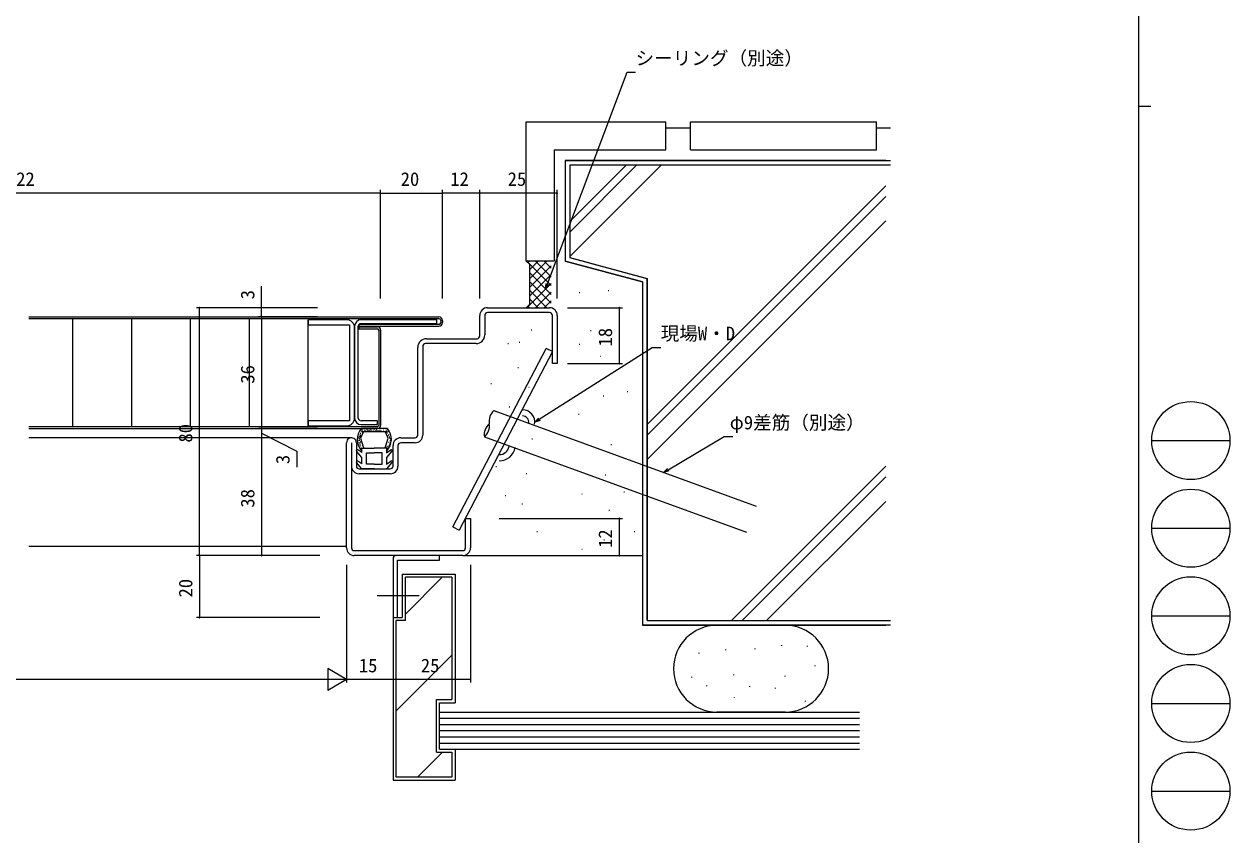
# Model space of a CAD drawing. Units: millimetres, scale not verified. Extents: x -567 to 567, y -403 to 403.
# Drawn here: x 177.8 to 566.8, y -211.1 to 50.5 of the extents above; entities that cross this region are included whole.
import ezdxf
from ezdxf.enums import TextEntityAlignment as Align

# ---------------------------------------------------------------- set-up
doc = ezdxf.new("R2010")
doc.units = ezdxf.units.MM
doc.header["$LTSCALE"] = 2
for name, color, linetype in [('0-2_YKK_11', 7, 'Continuous'), ('0-3_YKK_12', 2, 'Continuous'), ('0-4_YKK_13', 4, 'Continuous'), ('0-5_YKK_D', 6, 'Continuous'), ('0-6_YKK_ZWAK', 7, 'Continuous'), ('0-7_YSS_K', 3, 'Continuous')]:
    doc.layers.add(name, color=color, linetype=linetype)
doc.styles.add('ＭＳ ゴシック', font='')
doc.styles.get('ＭＳ ゴシック').set_extended_font_data('MS Gothic')

msp = doc.modelspace()

# ---------------------------------------------------------------- linework, layer by layer
at = {"layer": '0-2_YKK_11'}
for p, q in [((327.29, -40.991), (347.29, -40.991)), ((347.29, -42.591), (327.29, -42.591)), ((324.79, -50.091), (324.79, -43.491)), ((326.39, -43.491), (326.39, -49.791)), ((284.39, -46.991), (284.39, -76.591)), ((284.39, -76.591), (284.39, -47.391)), ((285.59, -76.591), (285.59, -46.991)), ((304.79, -82.091), (304.79, -53.791)), ((306.39, -53.491), (306.39, -82.091)), ((323.59, -52.591), (307.29, -52.591)), ((307.59, -50.991), (323.89, -50.991)), ((281.79, -118.491), (281.791, -84.591)), ((283.391, -84.591), (283.391, -118.491)), ((284.991, -84.591), (284.991, -92.091)), ((296.79, -92.091), (296.79, -85.491)), ((298.39, -85.491), (298.39, -92.091)), ((299.29, -82.991), (303.89, -82.991)), ((303.89, -84.591), (299.29, -84.591)), ((285.891, -92.991), (295.89, -92.991)), ((295.89, -94.591), (285.89, -94.591)), ((284.291, -119.391), (319.29, -119.391)), ((319.29, -120.991), (284.29, -120.991))]:
    msp.add_line(p, q, dxfattribs=at)
for points in [[(281.89, -44.891), (269.39, -44.891), (269.39, -46.491), (282.79, -46.491)], [(282.79, -46.491), (282.79, -77.491), (269.39, -77.491), (269.39, -79.091), (281.89, -79.091)], [(286.49, -46.091), (310.89, -46.091), (310.89, -44.891), (286.49, -44.891)], [(349.79, -43.491), (349.79, -58.991), (348.19, -58.991), (348.19, -43.491)], [(286.49, -78.691), (291.74, -78.691), (291.74, -77.491), (286.49, -77.491)], [(320.19, -118.491), (320.19, -108.991), (321.79, -108.991), (321.79, -118.491)], [(296.79, -121.991), (296.79, -140.991), (298.29, -140.991), (298.29, -122.491), (311.79, -122.491), (311.79, -120.991), (297.79, -120.991)]]:
    msp.add_lwpolyline(points, dxfattribs=at)
for centre, radius, start, end in [((327.29, -43.491), 2.5, 89.99998, 180.00002), ((327.29, -43.491), 0.9, 89.99998, 180.00002), ((347.29, -43.491), 2.5, 0, 89.99998), ((347.29, -43.491), 0.9, 0, 89.99998), ((281.89, -47.391), 2.5, 0.00001, 89.99999), ((286.49, -46.991), 2.1, 90.00001, 179.99999), ((286.49, -46.991), 0.9, 90.00001, 179.99999), ((323.59, -49.791), 2.8, 270, 0), ((323.89, -50.091), 0.9, 270, 0), ((307.59, -53.791), 2.8, 89.99998, 180.00002), ((307.29, -53.491), 0.9, 89.99998, 180.00002), ((281.89, -76.591), 2.5, 270.00001, 359.99999), ((286.49, -76.591), 2.1, 180.00001, 269.99999), ((286.49, -76.591), 0.9, 180.00001, 269.99999), ((283.391, -84.591), 1.6, 0, 180.00054), ((299.29, -85.491), 2.5, 89.99998, 180.00002), ((299.29, -85.491), 0.9, 89.99998, 180.00002), ((303.89, -82.091), 0.9, 270, 0), ((303.89, -82.091), 2.5, 270, 0), ((285.89, -92.091), 2.5, 180.00002, 270), ((285.891, -92.091), 0.9, 180.00099, 270), ((295.89, -92.091), 0.9, 270, 0), ((295.89, -92.091), 2.5, 270, 0), ((284.29, -118.491), 2.5, 180.00002, 270), ((284.291, -118.491), 0.9, 180.00002, 270), ((319.29, -118.491), 0.9, 270, 0), ((319.29, -118.491), 2.5, 270, 0), ((297.79, -121.991), 1, 90, 180)]:
    msp.add_arc(centre, radius, start, end, dxfattribs=at)
at = {"layer": '0-3_YKK_12'}
for p, q in [((283.415, -82.991), (179.29, -82.991)), ((179.29, -117.991), (281.79, -117.991))]:
    msp.add_line(p, q, dxfattribs=at)
at = {"layer": '0-4_YKK_13'}
for p, q in [((179.29, -43.991), (311.59, -43.991)), ((311.69, -44.591), (179.29, -44.591)), ((193.39, -44.591), (193.39, -79.391)), ((212.39, -44.591), (212.39, -79.391)), ((231.39, -44.591), (231.39, -79.391)), ((250.39, -44.591), (250.39, -79.391)), ((269.39, -79.091), (269.39, -44.891)), ((312.19, -45.091), (312.19, -45.891)), ((312.79, -45.191), (312.79, -45.791)), ((285.79, -47.191), (291.79, -47.191)), ((292.19, -48.291), (292.19, -78.891)), ((292.79, -48.191), (292.79, -78.999)), ((316.137, -111.766), (346.15, -54.11)), ((348.19, -55.172), (346.15, -54.11)), ((348.19, -55.172), (318.177, -112.828)), ((291.69, -79.391), (179.29, -79.391)), ((179.29, -79.991), (291.79, -79.991)), ((286.192, -81.516), (286.392, -81.516)), ((295.002, -79.991), (286.516, -79.991)), ((286.526, -80.776), (286.726, -80.776)), ((286.717, -81.074), (286.917, -81.074)), ((286.777, -80.144), (286.977, -80.144)), ((286.872, -80.693), (287.072, -80.693)), ((287.24, -80.991), (294.278, -80.991)), ((287.552, -80.489), (287.752, -80.489)), ((287.838, -80.775), (288.038, -80.775)), ((288.285, -80.292), (288.485, -80.292)), ((288.553, -80.56), (288.753, -80.56)), ((289, -80.578), (289.2, -80.578)), ((289.357, -80.346), (289.557, -80.346)), ((289.625, -80.489), (289.825, -80.489)), ((290.287, -80.721), (290.487, -80.721)), ((290.626, -80.31), (290.826, -80.31)), ((291.073, -80.721), (291.273, -80.721)), ((291.359, -80.381), (291.559, -80.381)), ((291.752, -80.667), (291.952, -80.667)), ((292.181, -80.524), (292.381, -80.524)), ((292.771, -80.471), (292.971, -80.471)), ((292.842, -80.864), (293.042, -80.864)), ((293.682, -80.399), (293.882, -80.399)), ((294.363, -80.025), (294.563, -80.025)), ((294.487, -80.685), (294.687, -80.685)), ((294.554, -81.134), (294.754, -81.134)), ((294.673, -80.788), (294.873, -80.788)), ((294.793, -80.287), (294.993, -80.287)), ((294.96, -81.372), (295.16, -81.372)), ((295.091, -80.895), (295.291, -80.895)), ((285.476, -84.379), (285.676, -84.379)), ((285.667, -83.746), (285.867, -83.746)), ((285.679, -82.983), (285.879, -82.983)), ((285.81, -82.589), (286.01, -82.589)), ((285.846, -83.77), (286.046, -83.77)), ((285.882, -83.174), (286.082, -83.174)), ((285.977, -81.993), (286.177, -81.993)), ((286.008, -84.794), (286.208, -84.794)), ((286.013, -84.462), (286.213, -84.462)), ((286.055, -85.216), (286.255, -85.216)), ((286.085, -82.72), (286.285, -82.72)), ((286.216, -82.219), (286.416, -82.219)), ((286.24, -84.295), (286.44, -84.295)), ((286.252, -81.981), (286.452, -81.981)), ((295.151, -82.291), (295.351, -82.291)), ((295.318, -84.367), (295.518, -84.367)), ((295.365, -81.909), (295.565, -81.909)), ((295.462, -85.451), (295.662, -85.451)), ((295.521, -84.888), (295.721, -84.888)), ((295.568, -82.625), (295.768, -82.625)), ((295.592, -83.042), (295.792, -83.042)), ((295.723, -83.866), (295.923, -83.866)), ((295.878, -84.474), (296.078, -84.474)), ((295.89, -83.186), (296.09, -83.186)), ((295.926, -83.722), (296.126, -83.722)), ((286.759, -89.391), (285.015, -87.312)), ((286.759, -87.772), (285.411, -86.87)), ((286.113, -85.603), (286.313, -85.603)), ((286.442, -86.225), (286.642, -86.225)), ((286.759, -87.772), (286.759, -86.291)), ((286.759, -86.291), (290.759, -86.291)), ((286.759, -91.372), (286.759, -89.391)), ((294.759, -86.291), (290.759, -86.291)), ((293.259, -87.791), (290.759, -87.791)), ((293.259, -91.491), (293.259, -87.791)), ((294.681, -87.863), (296.128, -86.895)), ((294.688, -85.955), (294.888, -85.955)), ((294.759, -87.857), (294.759, -86.291)), ((294.759, -89.391), (294.841, -89.343)), ((294.759, -91.457), (294.759, -89.391)), ((294.841, -89.343), (296.524, -87.338)), ((294.981, -85.627), (295.181, -85.627)), ((295.04, -86.331), (295.24, -86.331)), ((286.759, -92.991), (285.015, -90.912)), ((286.759, -91.372), (285.411, -90.47)), ((290.854, -92.991), (286.759, -92.991)), ((290.759, -91.491), (288.259, -91.491)), ((290.759, -91.491), (293.259, -91.491)), ((290.854, -92.991), (294.759, -92.991)), ((294.681, -91.463), (296.128, -90.495)), ((294.759, -92.991), (294.841, -92.943)), ((294.841, -92.943), (296.524, -90.937)), ((316.137, -111.766), (318.177, -112.828)), ((305.264, -133.991), (291.655, -133.991))]:
    msp.add_line(p, q, dxfattribs=at)
for points in [[(311.69, -46.391), (285.79, -46.391), (285.79, -46.991), (311.59, -46.991)], [(285.79, -47.191), (285.79, -47.791), (291.69, -47.791)], [(287.24, -80.991), (286.277, -83.097), (287.184, -85.88)], [(294.334, -85.88), (295.24, -83.097), (294.278, -80.991)], [(288.259, -91.491), (288.259, -87.791), (290.759, -87.791)]]:
    msp.add_lwpolyline(points, dxfattribs=at)
for centre, radius, start, end in [((311.59, -45.191), 1.2, 0, 90), ((311.59, -45.791), 1.2, 270, 0), ((311.69, -45.091), 0.5, 0, 90), ((311.69, -45.891), 0.5, 270, 0), ((291.69, -48.291), 0.5, 0.00006, 90), ((291.79, -48.191), 1, 0, 90), ((290.759, -83.491), 5.5, 140.48036, 223.34175), ((291.69, -78.891), 0.5, 270, 0.00006), ((291.79, -78.991), 1, 270, 0), ((290.759, -83.491), 5.5, 316.65824, 39.51963), ((285.245, -87.119), 0.3, 56.21114, 220.00244), ((290.759, -83.491), 4.3, 213.7499, 220.62928), ((290.759, -83.491), 4.3, 319.37051, 326.2499), ((296.295, -87.145), 0.3, 319.99756, 123.78886), ((285.245, -90.719), 0.3, 56.21114, 220.00244), ((296.295, -90.745), 0.3, 319.99756, 123.78886)]:
    msp.add_arc(centre, radius, start, end, dxfattribs=at)
at = {"layer": '0-5_YKK_D'}
for p, q in [((292.79, -14.883), (292.79, -2.991)), ((292.79, -37.991), (292.79, -2.991)), ((312.79, -37.991), (312.79, -2.991)), ((312.79, -37.991), (312.79, -2.991)), ((324.79, -37.991), (324.79, -2.991)), ((324.79, -37.991), (324.79, -2.991)), ((349.79, -37.991), (349.79, -2.991)), ((292.79, -3.991), (34.79, -3.991)), ((292.79, -3.991), (312.79, -3.991)), ((324.79, -3.991), (312.79, -3.991)), ((349.79, -3.991), (324.79, -3.991)), ((272.405, -40.991), (233.39, -40.991)), ((234.39, -120.991), (234.39, -40.991)), ((272.405, -40.991), (253.39, -40.991)), ((353.063, -40.991), (370.79, -40.991)), ((369.79, -40.991), (369.79, -58.991)), ((272.405, -43.991), (253.39, -43.991)), ((272.405, -43.991), (253.39, -43.991)), ((254.39, -43.991), (254.39, -79.991)), ((353.063, -58.991), (370.79, -58.991)), ((272.405, -79.991), (253.39, -79.991)), ((272.405, -79.991), (253.39, -79.991)), ((254.39, -79.991), (254.39, -82.991)), ((272.405, -82.991), (253.39, -82.991)), ((272.405, -82.991), (253.39, -82.991)), ((254.39, -82.991), (254.39, -120.991)), ((330.999, -108.991), (370.79, -108.991)), ((369.79, -108.991), (369.79, -120.991)), ((272.405, -120.991), (233.39, -120.991)), ((273.172, -120.993), (233.39, -120.995)), ((234.39, -120.995), (234.391, -140.995)), ((272.405, -120.991), (253.39, -120.991)), ((281.79, -123.991), (281.791, -161.99)), ((281.79, -123.991), (281.791, -161.99)), ((321.791, -123.991), (321.793, -161.976)), ((330.999, -120.991), (370.79, -120.991)), ((273.172, -140.993), (233.391, -140.995)), ((296.79, -141.99), (296.791, -161.99)), ((296.791, -141.99), (296.791, -161.977)), ((281.791, -160.99), (275.728, -157.49)), ((275.728, -157.49), (275.729, -164.49)), ((274.791, -160.99), (52.791, -160.991)), ((281.791, -160.99), (269.666, -160.99)), ((281.791, -160.99), (275.729, -164.49)), ((296.791, -160.99), (281.791, -160.99)), ((321.793, -160.976), (296.791, -160.977))]:
    msp.add_line(p, q, dxfattribs=at)
for points in [[(346.019, -34.906), (346.618, -33.315), (372.326, 35.022), (375.026, 35.022)], [(254.39, -43.991), (254.39, -40.991), (254.39, -34.091)], [(347.044, -33.475), (346.019, -34.906), (346.191, -33.154)], [(342.536, -77.921), (343.971, -77.009), (380.44, -53.82), (383.14, -53.82)], [(344.215, -77.393), (342.536, -77.921), (343.727, -76.624)], [(254.39, -81.491), (265.744, -87.27), (265.744, -92.47)], [(384.098, -94.144), (385.562, -93.279), (403.665, -82.576), (406.365, -82.576)], [(385.794, -93.671), (384.098, -94.144), (385.33, -92.886)]]:
    msp.add_lwpolyline(points, dxfattribs=at)
for centre, start, end in [((292.79, -3.991), 0, 180), ((292.79, -3.991), 0, 180), ((312.79, -3.991), 0, 180), ((312.79, -3.991), 0, 180), ((324.79, -3.991), 0, 180), ((324.79, -3.991), 0, 180), ((349.79, -3.991), 0, 180), ((292.79, -3.991), 180, 0), ((292.79, -3.991), 180, 0), ((312.79, -3.991), 180, 0), ((312.79, -3.991), 180, 0), ((324.79, -3.991), 180, 0), ((324.79, -3.991), 180, 0), ((349.79, -3.991), 180, 0), ((234.39, -40.991), 90, 270), ((234.39, -40.991), 270, 90), ((254.39, -40.991), 90, 270), ((254.39, -40.991), 270, 90), ((369.79, -40.991), 90, 270), ((369.79, -40.991), 270, 90), ((254.39, -43.991), 90, 270), ((254.39, -43.991), 90, 270), ((254.39, -43.991), 270, 90), ((254.39, -43.991), 270, 90), ((369.79, -58.991), 90, 270), ((369.79, -58.991), 270, 90), ((254.39, -79.991), 90, 270), ((254.39, -79.991), 90, 270), ((254.39, -79.991), 270, 90), ((254.39, -79.991), 270, 90), ((254.39, -82.991), 90, 270), ((254.39, -82.991), 90, 270), ((254.39, -82.991), 270, 90), ((254.39, -82.991), 270, 90), ((369.79, -108.991), 90, 270), ((369.79, -108.991), 270, 90), ((234.39, -120.991), 90, 270), ((234.39, -120.995), 90.00283, 270.00283), ((234.39, -120.991), 270, 90), ((234.39, -120.995), 270.00283, 90.00283), ((254.39, -120.991), 90, 270), ((254.39, -120.991), 270, 90), ((369.79, -120.991), 90, 270), ((369.79, -120.991), 270, 90), ((234.391, -140.995), 90.00283, 270.00283), ((234.391, -140.995), 270.00283, 90.00283), ((296.791, -160.977), 0.00283, 180.00283), ((296.791, -160.99), 0.00017, 180.00017), ((296.791, -160.977), 180.00283, 0.00283), ((296.791, -160.99), 180.00017, 0.00017), ((321.793, -160.976), 0.00283, 180.00283), ((321.793, -160.976), 180.00283, 0.00283)]:
    msp.add_arc(centre, 0.106, start, end, dxfattribs=at)
at = {"layer": '0-6_YKK_ZWAK'}
for p, q in [((537.3, 399), (537.3, -351)), ((537.3, 24), (541.3, 24)), ((541.552, -83.88), (566.752, -83.88)), ((541.552, -112.16), (566.752, -112.16)), ((541.552, -140.44), (566.752, -140.44)), ((541.552, -168.72), (566.752, -168.72)), ((541.552, -197), (566.752, -197))]:
    msp.add_line(p, q, dxfattribs=at)
for centre in [(554.152, -83.88), (554.152, -112.16), (554.152, -140.44), (554.152, -168.72), (554.152, -197)]:
    msp.add_circle(centre, 12.6, dxfattribs=at)
at = {"layer": '0-7_YSS_K'}
for p, q in [((339.79, -25.993), (339.79, 19.007)), ((339.79, 19.007), (384.79, 19.007)), ((384.79, 10.007), (384.79, 19.008)), ((384.79, 17.007), (392.79, 17.007)), ((392.79, 10.007), (392.79, 19.008)), ((392.79, 19.007), (452.79, 19.007)), ((452.79, 10.007), (452.79, 19.008)), ((452.79, 17.007), (457.3, 17.007)), ((348.79, 10.007), (348.79, -25.993)), ((348.79, 10.007), (384.79, 10.007)), ((392.79, 10.007), (452.79, 10.007)), ((352.29, 6.51), (352.29, -25.99)), ((352.29, 6.51), (457.3, 6.51)), ((353.79, 5.01), (353.79, -24.939)), ((457.3, 5.01), (353.79, 5.01)), ((353.79, -13.175), (371.974, 5.01)), ((353.79, -16.569), (375.368, 5.01)), ((353.79, -24.488), (383.288, 5.01)), ((378.79, -78.684), (455.8, -1.674)), ((378.79, -82.078), (455.8, -5.068)), ((378.79, -89.998), (455.8, -12.988)), ((340.79, -26.993), (339.79, -25.993)), ((348.79, -25.993), (339.79, -25.993)), ((339.935, -25.993), (347.79, -33.848)), ((340.79, -25.993), (340.362, -26.42)), ((343.619, -25.993), (340.79, -28.821)), ((346.447, -25.993), (340.79, -31.649)), ((340.79, -26.993), (340.79, -39.99)), ((342.763, -25.993), (347.79, -31.02)), ((345.591, -25.993), (347.79, -28.191)), ((377.29, -32.689), (352.29, -25.99)), ((378.79, -31.638), (353.79, -24.939)), ((347.79, -27.478), (340.79, -34.478)), ((340.79, -29.677), (347.79, -36.677)), ((347.79, -30.306), (340.79, -37.306)), ((347.79, -33.135), (339.934, -40.991)), ((340.79, -32.505), (347.79, -39.505)), ((377.29, -32.689), (377.29, -143.49)), ((378.79, -141.99), (378.79, -31.638)), ((340.79, -35.333), (346.447, -40.99)), ((340.79, -38.162), (343.619, -40.99)), ((347.79, -35.963), (342.763, -40.99)), ((347.79, -38.792), (345.591, -40.99)), ((356.843, -36.077), (357.043, -36.077)), ((366.211, -35.467), (366.411, -35.467)), ((340.79, -39.99), (339.79, -40.99)), ((340.362, -40.563), (340.791, -40.991)), ((341.366, -48.093), (341.566, -48.093)), ((360.509, -48.296), (360.709, -48.296)), ((367.026, -48.704), (367.226, -48.704)), ((333.831, -52.573), (334.031, -52.573)), ((337.497, -52.165), (337.697, -52.165)), ((356.843, -52.776), (357.043, -52.776)), ((363.564, -56.646), (363.764, -56.646)), ((337.09, -60.311), (337.29, -60.311)), ((328.333, -65.402), (328.533, -65.402)), ((340.552, -66.624), (340.752, -66.624)), ((364.582, -69.475), (364.782, -69.475)), ((372.32, -68.05), (372.52, -68.05)), ((334.239, -72.937), (334.439, -72.937)), ((329.361, -74.221), (413.931, -105.002)), ((356.64, -75.381), (356.84, -75.381)), ((326.283, -82.678), (410.853, -113.459)), ((341.57, -83.323), (341.77, -83.323)), ((367.026, -85.156), (367.226, -85.156)), ((329.962, -92.284), (330.162, -92.284)), ((405.994, -141.99), (455.8, -92.184)), ((339.737, -94.524), (339.937, -94.524)), ((365.193, -94.931), (365.393, -94.931)), ((409.388, -141.99), (455.8, -95.578)), ((357.658, -101.04), (357.858, -101.04)), ((371.302, -100.43), (371.502, -100.43)), ((333.017, -101.651), (333.217, -101.651)), ((338.312, -104.299), (338.512, -104.299)), ((417.307, -141.99), (455.8, -103.498)), ((366.415, -106.335), (366.615, -106.335)), ((343.199, -113.259), (343.399, -113.259)), ((364.785, -115.907), (364.985, -115.907)), ((374.56, -113.259), (374.76, -113.259)), ((357.658, -118.961), (357.858, -118.961)), ((319.339, -120.99), (377.29, -120.99)), ((299.79, -126.991), (316.79, -126.991)), ((299.79, -126.991), (299.79, -140.99)), ((315.79, -127.99), (300.79, -127.99)), ((312.653, -127.99), (300.79, -139.854)), ((300.79, -141.99), (300.79, -127.99)), ((315.79, -127.99), (315.79, -167.49)), ((316.79, -126.991), (316.79, -168.49)), ((296.79, -140.99), (296.79, -193.49)), ((296.79, -140.99), (299.79, -140.99)), ((297.79, -192.49), (297.79, -141.99)), ((300.79, -141.99), (297.79, -141.99)), ((457.3, -143.49), (377.29, -143.49)), ((378.79, -141.99), (457.3, -141.99)), ((401.294, -143.49), (423.294, -143.49)), ((404.026, -151.333), (404.026, -151.533)), ((413.526, -150.981), (413.526, -151.181)), ((422.146, -149.926), (422.146, -150.126)), ((430.414, -150.102), (430.414, -150.302)), ((315.79, -153.137), (297.79, -171.138)), ((395.406, -152.389), (395.406, -152.589)), ((406.665, -159.425), (406.665, -159.625)), ((432.877, -156.435), (432.877, -156.635)), ((393.119, -160.129), (393.119, -160.329)), ((397.869, -162.944), (397.869, -163.144)), ((411.767, -163.12), (411.767, -163.32)), ((423.201, -159.777), (423.201, -159.977)), ((406.841, -166.638), (406.841, -166.838)), ((420.035, -163.648), (420.035, -163.848)), ((310.79, -167.49), (315.79, -167.49)), ((310.79, -184.49), (310.79, -167.49)), ((311.79, -168.49), (316.79, -168.49)), ((311.79, -183.49), (311.79, -168.49)), ((429.711, -167.87), (429.711, -168.07)), ((311.79, -171.49), (447.3, -171.49)), ((311.79, -173.49), (447.3, -173.49)), ((423.294, -171.49), (401.294, -171.49)), ((311.79, -175.49), (447.3, -175.49)), ((311.79, -177.49), (447.3, -177.49)), ((311.79, -179.49), (447.3, -179.49)), ((311.79, -181.49), (447.3, -181.49)), ((312.722, -184.49), (304.722, -192.49)), ((310.79, -184.49), (315.79, -184.49)), ((311.79, -183.49), (316.79, -183.49)), ((311.79, -183.49), (447.3, -183.49)), ((315.79, -184.49), (315.79, -192.49)), ((316.79, -183.49), (316.79, -193.49)), ((296.79, -193.49), (316.79, -193.49)), ((315.79, -192.49), (297.79, -192.49))]:
    msp.add_line(p, q, dxfattribs=at)
for points in [[(455.8, 6.51), (352.29, 6.51), (352.29, -25.99), (377.29, -32.689), (377.29, -143.49), (455.8, -143.49)], [(455.8, 5.01), (353.79, 5.01), (353.79, -24.839), (378.79, -31.538), (378.79, -141.99), (455.8, -141.99)]]:
    msp.add_lwpolyline(points, dxfattribs=at)
for centre, radius, start, end in [((332.254, -77.668), 4.5, 130.00002, 189.99998), ((338.558, -77.921), 3.979, 350.00007, 90), ((338.558, -77.921), 2.024, 350.00007, 90), ((330.714, -81.897), 4.5, 129.99998, 190.00002), ((323.39, -79.231), 4.5, 309.99998, 10.00002), ((331.075, -85.196), 3.217, 270, 350.00007), ((331.075, -85.196), 5.213, 270, 350.00007), ((401.294, -157.49), 14, 90, 270), ((423.294, -157.49), 14, 270, 90)]:
    msp.add_arc(centre, radius, start, end, dxfattribs=at)

# ---------------------------------------------------------------- texts
at = {"layer": '0-5_YKK_D', "style": 'ＭＳ ゴシック'}
for s, p in [('シーリング（別途）', (375.026, 36.022)), ('DW=W+22', (160.27, -2.991)), ('20', (299.27, -2.991)), ('12', (315.27, -2.991)), ('25', (333.77, -2.991)), ('現場W・D', (383.14, -52.82)), ('φ9差筋（別途）', (405.405, -81.576)), ('15', (285.771, -159.99))]:
    msp.add_text(s, height=4.399, dxfattribs=at).set_placement(p, align=Align.BOTTOM_LEFT)
for s, rotation, p in [('3', 90, (253.39, -38.291)), ('18', 90, (368.79, -53.511)), ('36', 90, (253.39, -65.511)), ('80', 90, (233.39, -84.511)), ('3', 90, (264.744, -91.47)), ('38', 90, (253.39, -105.511)), ('12', 90, (368.79, -118.511)), ('20', 90.003, (233.391, -134.508)), ('25', 0.003, (305.772, -159.977))]:
    msp.add_text(s, height=4.399, rotation=rotation, dxfattribs=at).set_placement(p, align=Align.BOTTOM_LEFT)

doc.saveas('drawing.dxf')
